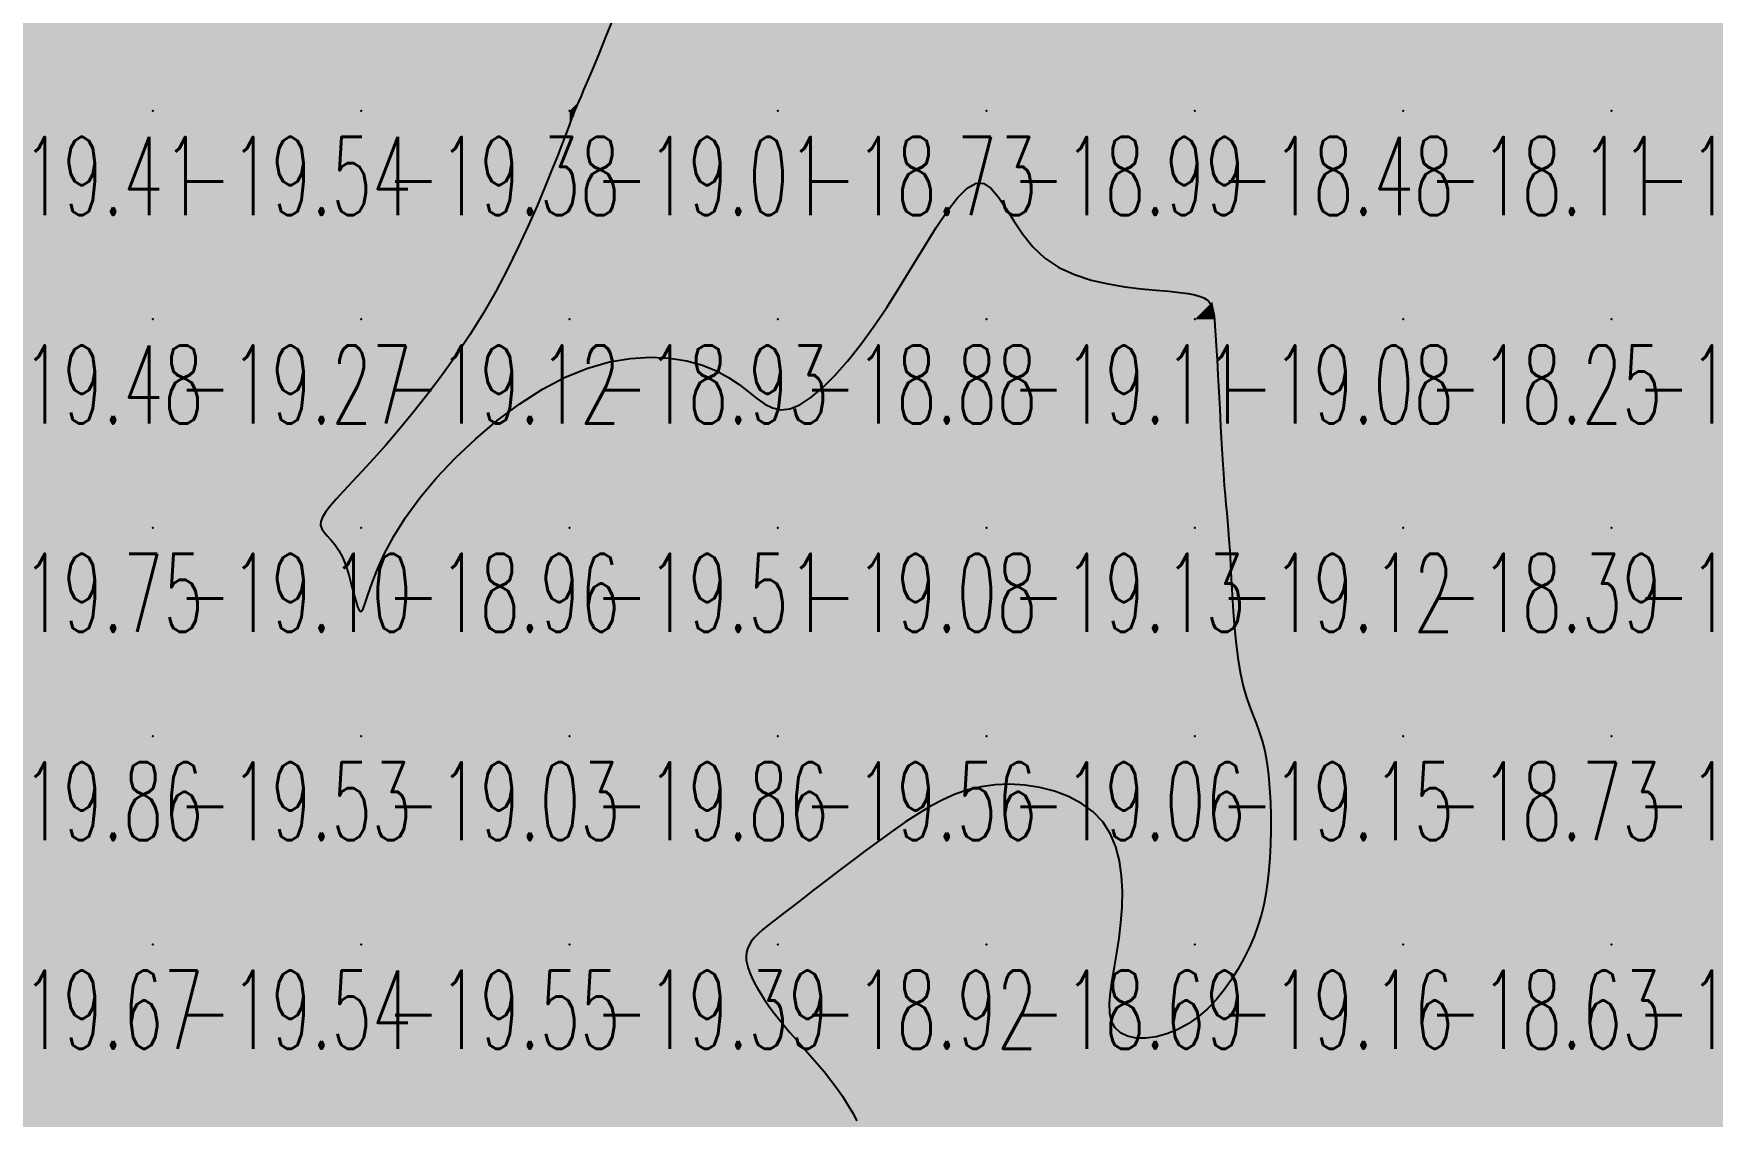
# Model space of a CAD drawing. Header units: millimetres. Extents: x 88261 to 90953, y 390274 to 392322.
# Drawn here: x 89394.5 to 89475.1, y 390839 to 390890.9 of the extents above; entities that cross this region are included whole.
import ezdxf
from ezdxf.enums import TextEntityAlignment as Align

# ---------------------------------------------------------------- set-up
doc = ezdxf.new("R2010")
doc.units = ezdxf.units.MM
doc.header["$LTSCALE"] = 25
for name, color, linetype in [('CN_03_00', 7, 'Continuous'), ('COTEAlt', 7, 'Continuous'), ('TN_COLORIAGE', 7, 'Continuous')]:
    doc.layers.add(name, color=color, linetype=linetype)
doc.styles.add('Simplex 1.0', font='Simplex.shx', dxfattribs={"width": 0.99, "height": 2.5})
doc.styles.get("Standard").update_dxf_attribs({"font": 'times.ttf'})

# ---------------------------------------------------------------- blocks, each defined once
blk = doc.blocks.new('COTE')
at = {"color": 0}
blk.add_point((0, 0), dxfattribs=at)
at = {"layer": 'COTEAlt'}
blk.add_attdef('ALT', text='', height=3.75, dxfattribs=at).set_placement((1.25, -1.25), align=Align.TOP_LEFT)

msp = doc.modelspace()

# ---------------------------------------------------------------- linework, layer by layer
at = {"layer": 'CN_03_00', "elevation": -19, "flags": 128}
msp.add_lwpolyline([(89422.329, 390891.641), (89421.962, 390890.739), (89421.63, 390889.93), (89421.344, 390889.239), (89421.11, 390888.681), (89420.926, 390888.246), (89420.784, 390887.915), (89420.677, 390887.671), (89420.599, 390887.495), (89420.543, 390887.369), (89420.502, 390887.276), (89420.469, 390887.196), (89420.437, 390887.113), (89420.4, 390887.009), (89420.35, 390886.87), (89420.28, 390886.678), (89420.183, 390886.418), (89420.053, 390886.073), (89419.882, 390885.628), (89419.663, 390885.067), (89419.39, 390884.379), (89419.064, 390883.578), (89418.687, 390882.685), (89418.261, 390881.719), (89417.787, 390880.699), (89417.268, 390879.647), (89416.705, 390878.581), (89416.1, 390877.522), (89415.457, 390876.487), (89414.786, 390875.485), (89414.099, 390874.523), (89413.408, 390873.607), (89412.724, 390872.744), (89412.06, 390871.942), (89411.428, 390871.205), (89410.838, 390870.541), (89410.303, 390869.955), (89409.825, 390869.442), (89409.408, 390868.995), (89409.053, 390868.609), (89408.763, 390868.277), (89408.542, 390867.992), (89408.39, 390867.747), (89408.312, 390867.538), (89408.306, 390867.355), (89408.363, 390867.188), (89408.471, 390867.024), (89408.618, 390866.85), (89408.792, 390866.656), (89408.98, 390866.427), (89409.17, 390866.152), (89409.35, 390865.819), (89409.511, 390865.422), (89409.652, 390864.984), (89409.777, 390864.536), (89409.888, 390864.109), (89409.989, 390863.733), (89410.081, 390863.438), (89410.168, 390863.255), (89410.252, 390863.215), (89410.34, 390863.341), (89410.444, 390863.623), (89410.582, 390864.047), (89410.771, 390864.596), (89411.028, 390865.255), (89411.369, 390866.008), (89411.811, 390866.838), (89412.372, 390867.731), (89413.061, 390868.668), (89413.866, 390869.626), (89414.767, 390870.582), (89415.745, 390871.51), (89416.781, 390872.387), (89417.856, 390873.188), (89418.949, 390873.889), (89420.043, 390874.464), (89421.119, 390874.897), (89422.166, 390875.192), (89423.175, 390875.363), (89424.135, 390875.421), (89425.038, 390875.378), (89425.873, 390875.247), (89426.631, 390875.04), (89427.302, 390874.769), (89427.882, 390874.449), (89428.385, 390874.104), (89428.828, 390873.759), (89429.232, 390873.44), (89429.614, 390873.173), (89429.993, 390872.985), (89430.388, 390872.901), (89430.817, 390872.947), (89431.295, 390873.143), (89431.819, 390873.482), (89432.38, 390873.952), (89432.971, 390874.539), (89433.583, 390875.231), (89434.208, 390876.015), (89434.839, 390876.878), (89435.468, 390877.807), (89436.087, 390878.785), (89436.692, 390879.776), (89437.277, 390880.74), (89437.838, 390881.638), (89438.371, 390882.43), (89438.872, 390883.075), (89439.335, 390883.535), (89439.756, 390883.768), (89440.135, 390883.75), (89440.487, 390883.514), (89440.829, 390883.107), (89441.182, 390882.577), (89441.562, 390881.971), (89441.989, 390881.337), (89442.482, 390880.721), (89443.059, 390880.173), (89443.731, 390879.729), (89444.478, 390879.384), (89445.273, 390879.124), (89446.088, 390878.934), (89446.897, 390878.8), (89447.672, 390878.707), (89448.385, 390878.64), (89449.009, 390878.585), (89449.524, 390878.529), (89449.936, 390878.47), (89450.258, 390878.407), (89450.503, 390878.341), (89450.684, 390878.271), (89450.815, 390878.196), (89450.909, 390878.117), (89450.979, 390878.034), (89451.035, 390877.943), (89451.083, 390877.832), (89451.123, 390877.688), (89451.158, 390877.495), (89451.19, 390877.239), (89451.22, 390876.905), (89451.25, 390876.48), (89451.283, 390875.947), (89451.319, 390875.301), (89451.359, 390874.563), (89451.402, 390873.762), (89451.446, 390872.928), (89451.492, 390872.089), (89451.537, 390871.276), (89451.582, 390870.516), (89451.626, 390869.84), (89451.667, 390869.266), (89451.707, 390868.779), (89451.745, 390868.349), (89451.782, 390867.951), (89451.818, 390867.558), (89451.854, 390867.142), (89451.889, 390866.677), (89451.925, 390866.135), (89451.961, 390865.498), (89452.001, 390864.783), (89452.046, 390864.013), (89452.099, 390863.214), (89452.163, 390862.411), (89452.24, 390861.628), (89452.333, 390860.89), (89452.444, 390860.222), (89452.575, 390859.641), (89452.721, 390859.134), (89452.877, 390858.682), (89453.036, 390858.263), (89453.195, 390857.859), (89453.347, 390857.448), (89453.487, 390857.011), (89453.608, 390856.527), (89453.708, 390855.982), (89453.785, 390855.383), (89453.842, 390854.744), (89453.879, 390854.078), (89453.897, 390853.398), (89453.898, 390852.717), (89453.882, 390852.049), (89453.852, 390851.406), (89453.807, 390850.8), (89453.745, 390850.226), (89453.665, 390849.679), (89453.562, 390849.151), (89453.435, 390848.637), (89453.28, 390848.131), (89453.096, 390847.626), (89452.879, 390847.115), (89452.627, 390846.595), (89452.34, 390846.073), (89452.02, 390845.559), (89451.666, 390845.061), (89451.28, 390844.589), (89450.863, 390844.154), (89450.415, 390843.763), (89449.936, 390843.428), (89449.431, 390843.155), (89448.913, 390842.949), (89448.397, 390842.811), (89447.901, 390842.745), (89447.439, 390842.752), (89447.029, 390842.834), (89446.686, 390842.995), (89446.426, 390843.235), (89446.26, 390843.556), (89446.178, 390843.953), (89446.166, 390844.418), (89446.208, 390844.946), (89446.289, 390845.53), (89446.394, 390846.162), (89446.509, 390846.837), (89446.617, 390847.547), (89446.705, 390848.285), (89446.762, 390849.038), (89446.776, 390849.792), (89446.737, 390850.536), (89446.634, 390851.253), (89446.456, 390851.932), (89446.192, 390852.559), (89445.832, 390853.119), (89445.37, 390853.603), (89444.818, 390854.009), (89444.196, 390854.339), (89443.521, 390854.594), (89442.813, 390854.776), (89442.088, 390854.888), (89441.366, 390854.929), (89440.665, 390854.903), (89439.999, 390854.811), (89439.363, 390854.657), (89438.751, 390854.446), (89438.154, 390854.182), (89437.565, 390853.871), (89436.975, 390853.516), (89436.377, 390853.122), (89435.763, 390852.694), (89435.128, 390852.237), (89434.479, 390851.761), (89433.828, 390851.275), (89433.186, 390850.789), (89432.564, 390850.314), (89431.972, 390849.859), (89431.422, 390849.434), (89430.924, 390849.05), (89430.486, 390848.714), (89430.108, 390848.421), (89429.785, 390848.165), (89429.514, 390847.94), (89429.289, 390847.738), (89429.108, 390847.554), (89428.967, 390847.38), (89428.86, 390847.211), (89428.785, 390847.039), (89428.739, 390846.864), (89428.722, 390846.683), (89428.731, 390846.496), (89428.765, 390846.301), (89428.821, 390846.097), (89428.9, 390845.882), (89428.998, 390845.656), (89429.115, 390845.417), (89429.251, 390845.166), (89429.407, 390844.901), (89429.585, 390844.622), (89429.784, 390844.33), (89430.007, 390844.025), (89430.253, 390843.705), (89430.524, 390843.371), (89430.82, 390843.023), (89431.136, 390842.663), (89431.464, 390842.293), (89431.798, 390841.914), (89432.133, 390841.529), (89432.461, 390841.139), (89432.775, 390840.746), (89433.071, 390840.353), (89433.341, 390839.961), (89433.59, 390839.568), (89433.819, 390839.173), (89434.033, 390838.775)], dxfattribs=at)
at = {"layer": 'TN_COLORIAGE', "color": 213}
for points in [[(89390.249, 390887.239, -19.43), (89400.249, 390887.239, -19.43), (89400.249, 390897.239, -19.43)], [(89390.249, 390897.239, -19.43), (89390.249, 390887.239, -19.43), (89400.249, 390897.239, -19.43)], [(89400.249, 390887.239, -19), (89409.371, 390896.361, -19), (89400.249, 390897.239, -19), (89409.169, 390897.239, -19)], [(89410.249, 390887.239, -19.084), (89420.249, 390887.239, -19.084), (89420.249, 390897.239, -19.084)], [(89410.249, 390887.239, -19), (89410.249, 390896.038, -19), (89420.249, 390897.239, -19), (89414.086, 390897.239, -19)], [(89420.249, 390897.239, -19), (89424.617, 390897.239, -19), (89420.249, 390887.239, -19), (89420.748, 390887.738, -19)], [(89400.249, 390887.239, -19), (89409.371, 390896.361, -19), (89410.249, 390887.239, -19), (89410.249, 390896.038, -19)], [(89420.454, 390887.239, -19.006), (89420.748, 390887.738, -19.006), (89420.249, 390887.239, -19.006)], [(89390.249, 390877.239, -19.541), (89400.249, 390877.239, -19.541), (89400.249, 390887.239, -19.541)], [(89390.249, 390887.239, -19.541), (89390.249, 390877.239, -19.541), (89400.249, 390887.239, -19.541)], [(89400.249, 390877.239, -19.381), (89410.249, 390877.239, -19.381), (89410.249, 390887.239, -19.381)], [(89400.249, 390887.239, -19.381), (89400.249, 390877.239, -19.381), (89410.249, 390887.239, -19.381)], [(89410.249, 390877.239, -19), (89416.526, 390877.239, -19), (89420.249, 390887.239, -19), (89420.249, 390886.481, -19)], [(89410.249, 390887.239, -19.006), (89410.249, 390877.239, -19.006), (89420.249, 390887.239, -19.006)], [(89420.454, 390887.239, -19.006), (89420.249, 390886.481, -19.006), (89420.249, 390887.239, -19.006)], [(89435.578, 390877.239, -19.107), (89440.249, 390886.604, -19.107), (89440.249, 390877.239, -19.107)], [(89441.964, 390878.955, -19.107), (89440.249, 390886.604, -19.107), (89440.249, 390877.239, -19.107)], [(89440.249, 390877.239, -19), (89441.964, 390878.955, -19), (89450.249, 390877.239, -19), (89450.249, 390878.617, -19)], [(89451.096, 390878.087, -19.083), (89450.249, 390878.617, -19.083), (89450.249, 390877.239, -19.083)], [(89451.096, 390878.087, -19.083), (89451.238, 390877.239, -19.083), (89450.249, 390877.239, -19.083)], [(89390.249, 390867.239, -19.274), (89400.249, 390867.239, -19.274), (89400.249, 390877.239, -19.274)], [(89390.249, 390877.239, -19.274), (89390.249, 390867.239, -19.274), (89400.249, 390877.239, -19.274)], [(89410.249, 390877.239, -19), (89410.249, 390869.692, -19), (89400.249, 390867.239, -19), (89407.509, 390867.239, -19)], [(89400.249, 390877.239, -19.116), (89400.249, 390867.239, -19.116), (89410.249, 390877.239, -19.116)], [(89416.526, 390877.239, -19.116), (89410.249, 390869.692, -19.116), (89410.249, 390877.239, -19.116)], [(89430.249, 390867.239, -19.107), (89440.249, 390867.239, -19.107), (89440.249, 390877.239, -19.107)], [(89440.249, 390877.239, -19), (89435.578, 390877.239, -19), (89430.249, 390867.239, -19), (89430.249, 390871.28, -19)], [(89440.249, 390867.239, -19.083), (89450.249, 390867.239, -19.083), (89450.249, 390877.239, -19.083)], [(89440.249, 390877.239, -19.083), (89440.249, 390867.239, -19.083), (89450.249, 390877.239, -19.083)], [(89450.249, 390867.239, -19), (89451.649, 390868.64, -19), (89450.249, 390877.239, -19), (89451.238, 390877.239, -19)], [(89420.249, 390876.057, -19.514), (89410.933, 390867.239, -19.514), (89420.249, 390867.239, -19.514)], [(89428.329, 390875.32, -19.514), (89420.249, 390876.057, -19.514), (89420.249, 390867.239, -19.514)], [(89420.249, 390867.239, -19), (89428.329, 390875.32, -19), (89430.249, 390867.239, -19), (89430.249, 390871.28, -19)], [(89451.649, 390868.64, -19.122), (89451.919, 390867.239, -19.122), (89450.249, 390867.239, -19.122)], [(89390.249, 390857.239, -19.1), (89400.249, 390857.239, -19.1), (89400.249, 390867.239, -19.1)], [(89390.249, 390867.239, -19.1), (89390.249, 390857.239, -19.1), (89400.249, 390867.239, -19.1)], [(89400.249, 390857.239, -19), (89409.586, 390866.576, -19), (89400.249, 390867.239, -19), (89407.509, 390867.239, -19)], [(89400.249, 390857.239, -19), (89409.586, 390866.576, -19), (89410.249, 390857.239, -19), (89410.249, 390861.369, -19)], [(89410.249, 390857.239, -19.514), (89420.249, 390857.239, -19.514), (89420.249, 390867.239, -19.514)], [(89420.249, 390867.239, -19), (89410.933, 390867.239, -19), (89410.249, 390857.239, -19), (89410.249, 390861.369, -19)], [(89420.249, 390857.239, -19.083), (89430.249, 390857.239, -19.083), (89430.249, 390867.239, -19.083)], [(89420.249, 390867.239, -19.083), (89420.249, 390857.239, -19.083), (89430.249, 390867.239, -19.083)], [(89430.249, 390857.239, -19.128), (89440.249, 390857.239, -19.128), (89440.249, 390867.239, -19.128)], [(89430.249, 390867.239, -19.128), (89430.249, 390857.239, -19.128), (89440.249, 390867.239, -19.128)], [(89440.249, 390857.239, -19.122), (89450.249, 390857.239, -19.122), (89450.249, 390867.239, -19.122)], [(89440.249, 390867.239, -19.122), (89440.249, 390857.239, -19.122), (89450.249, 390867.239, -19.122)], [(89450.249, 390857.239, -19), (89452.222, 390859.213, -19), (89450.249, 390867.239, -19), (89451.919, 390867.239, -19)], [(89452.222, 390859.213, -19.15), (89453.857, 390857.239, -19.15), (89450.249, 390857.239, -19.15)], [(89390.249, 390847.239, -19.532), (89400.249, 390847.239, -19.532), (89400.249, 390857.239, -19.532)], [(89390.249, 390857.239, -19.532), (89390.249, 390847.239, -19.532), (89400.249, 390857.239, -19.532)], [(89400.249, 390847.239, -19.027), (89410.249, 390847.239, -19.027), (89410.249, 390857.239, -19.027)], [(89400.249, 390857.239, -19.027), (89400.249, 390847.239, -19.027), (89410.249, 390857.239, -19.027)], [(89410.249, 390847.239, -19.863), (89420.249, 390847.239, -19.863), (89420.249, 390857.239, -19.863)], [(89410.249, 390857.239, -19.863), (89410.249, 390847.239, -19.863), (89420.249, 390857.239, -19.863)], [(89430.249, 390857.239, -19), (89430.249, 390848.513, -19), (89420.249, 390847.239, -19), (89428.527, 390847.239, -19)], [(89420.249, 390857.239, -19.562), (89420.249, 390847.239, -19.562), (89430.249, 390857.239, -19.562)], [(89430.249, 390857.239, -19), (89430.249, 390848.513, -19), (89440.249, 390857.239, -19), (89436.02, 390853.01, -19)], [(89440.249, 390855.61, -19.06), (89436.02, 390853.01, -19.06), (89440.249, 390857.239, -19.06)], [(89450.249, 390857.239, -19), (89446.976, 390853.967, -19), (89440.249, 390857.239, -19), (89440.249, 390855.61, -19)], [(89450.249, 390847.239, -19), (89446.84, 390847.239, -19), (89450.249, 390857.239, -19), (89446.976, 390853.967, -19)], [(89450.249, 390847.239, -19), (89453.999, 390850.99, -19), (89450.249, 390857.239, -19), (89453.857, 390857.239, -19)], [(89453.256, 390847.239, -19.16), (89453.999, 390850.99, -19.16), (89450.249, 390847.239, -19.16)], [(89390.249, 390837.239, -19.539), (89400.249, 390837.239, -19.539), (89400.249, 390847.239, -19.539)], [(89390.249, 390847.239, -19.539), (89390.249, 390837.239, -19.539), (89400.249, 390847.239, -19.539)], [(89400.249, 390837.239, -19.547), (89410.249, 390837.239, -19.547), (89410.249, 390847.239, -19.547)], [(89400.249, 390847.239, -19.547), (89400.249, 390837.239, -19.547), (89410.249, 390847.239, -19.547)], [(89410.249, 390837.239, -19.394), (89420.249, 390837.239, -19.394), (89420.249, 390847.239, -19.394)], [(89410.249, 390847.239, -19.394), (89410.249, 390837.239, -19.394), (89420.249, 390847.239, -19.394)], [(89420.249, 390837.239, -19), (89428.803, 390845.793, -19), (89420.249, 390847.239, -19), (89428.527, 390847.239, -19)], [(89450.249, 390842.742, -19.16), (89445.366, 390842.357, -19.16), (89450.249, 390847.239, -19.16)], [(89446.84, 390847.239, -19.16), (89445.366, 390842.357, -19.16), (89450.249, 390847.239, -19.16)], [(89453.256, 390847.239, -19.16), (89450.249, 390842.742, -19.16), (89450.249, 390847.239, -19.16)], [(89420.249, 390837.239, -19), (89428.803, 390845.793, -19), (89430.249, 390837.239, -19), (89430.249, 390843.524, -19)], [(89433.349, 390840.339, -19.139), (89430.249, 390843.524, -19.139), (89430.249, 390837.239, -19.139)], [(89433.349, 390840.339, -19.139), (89434.781, 390837.239, -19.139), (89430.249, 390837.239, -19.139)]]:
    msp.add_solid(points, dxfattribs=at)
at = {"layer": 'TN_COLORIAGE', "color": 203}
for points in [[(89420.748, 390887.738, -18.73), (89420.454, 390887.239, -18.73), (89430.249, 390897.239, -18.73), (89430.249, 390887.239, -18.73)], [(89420.748, 390887.738, -18.892), (89424.617, 390897.239, -18.892), (89430.249, 390897.239, -18.892)], [(89430.249, 390887.239, -18.726), (89440.249, 390887.239, -18.726), (89440.249, 390897.239, -18.726)], [(89430.249, 390897.239, -18.726), (89430.249, 390887.239, -18.726), (89440.249, 390897.239, -18.726)], [(89440.249, 390887.239, -18.847), (89450.249, 390887.239, -18.847), (89450.249, 390897.239, -18.847)], [(89440.249, 390897.239, -18.847), (89440.249, 390887.239, -18.847), (89450.249, 390897.239, -18.847)], [(89450.249, 390887.239, -18.187), (89460.249, 390887.239, -18.187), (89460.249, 390897.239, -18.187)], [(89450.249, 390897.239, -18.187), (89450.249, 390887.239, -18.187), (89460.249, 390897.239, -18.187)], [(89460.249, 390897.239, -18), (89470.233, 390897.239, -18), (89460.249, 390887.239, -18), (89470.221, 390897.212, -18)], [(89470.249, 390887.239, -18), (89470.249, 390897.225, -18), (89460.249, 390887.239, -18), (89470.221, 390897.212, -18)], [(89470.249, 390887.239, -18.351), (89480.249, 390887.239, -18.351), (89480.249, 390897.239, -18.351)], [(89480.249, 390897.239, -18), (89470.257, 390897.239, -18), (89470.249, 390887.239, -18), (89470.249, 390897.225, -18)], [(89420.249, 390877.239, -18.73), (89430.249, 390877.239, -18.73), (89430.249, 390887.239, -18.73)], [(89420.249, 390886.481, -18.73), (89420.454, 390887.239, -18.73), (89420.249, 390877.239, -18.73), (89430.249, 390887.239, -18.73)], [(89440.249, 390886.604, -18.878), (89435.578, 390877.239, -18.878), (89440.249, 390887.239, -18.878), (89430.249, 390877.239, -18.878)], [(89430.249, 390887.239, -18.993), (89430.249, 390877.239, -18.993), (89440.249, 390887.239, -18.993)], [(89440.249, 390886.604, -18.483), (89441.964, 390878.955, -18.483), (89440.249, 390887.239, -18.483), (89450.249, 390887.239, -18.483)], [(89450.249, 390878.617, -18.483), (89441.964, 390878.955, -18.483), (89450.249, 390887.239, -18.483)], [(89450.249, 390878.617, -18.108), (89451.096, 390878.087, -18.108), (89450.249, 390887.239, -18.108), (89460.249, 390887.239, -18.108)], [(89451.238, 390877.239, -18.108), (89451.096, 390878.087, -18.108), (89460.249, 390877.239, -18.108), (89460.249, 390887.239, -18.108)], [(89460.249, 390877.239, -18.21), (89470.249, 390877.239, -18.21), (89470.249, 390887.239, -18.21)], [(89460.249, 390887.239, -18.21), (89460.249, 390877.239, -18.21), (89470.249, 390887.239, -18.21)], [(89470.249, 390877.239, -18.424), (89480.249, 390877.239, -18.424), (89480.249, 390887.239, -18.424)], [(89470.249, 390887.239, -18.424), (89470.249, 390877.239, -18.424), (89480.249, 390887.239, -18.424)], [(89420.249, 390886.481, -18.931), (89416.526, 390877.239, -18.931), (89420.249, 390877.239, -18.931)], [(89410.933, 390867.239, -18.931), (89420.249, 390876.057, -18.931), (89410.249, 390867.239, -18.931), (89420.249, 390877.239, -18.931)], [(89410.249, 390869.692, -18.931), (89416.526, 390877.239, -18.931), (89410.249, 390867.239, -18.931), (89420.249, 390877.239, -18.931)], [(89420.249, 390876.057, -18.878), (89428.329, 390875.32, -18.878), (89420.249, 390877.239, -18.878), (89430.249, 390877.239, -18.878)], [(89430.249, 390871.28, -18.878), (89428.329, 390875.32, -18.878), (89430.249, 390877.239, -18.878)], [(89430.249, 390871.28, -18.878), (89435.578, 390877.239, -18.878), (89430.249, 390877.239, -18.878)], [(89451.238, 390877.239, -18.248), (89451.649, 390868.64, -18.248), (89460.249, 390877.239, -18.248)], [(89451.919, 390867.239, -18.248), (89451.649, 390868.64, -18.248), (89460.249, 390867.239, -18.248), (89460.249, 390877.239, -18.248)], [(89460.249, 390867.239, -18.466), (89470.249, 390867.239, -18.466), (89470.249, 390877.239, -18.466)], [(89460.249, 390877.239, -18.466), (89460.249, 390867.239, -18.466), (89470.249, 390877.239, -18.466)], [(89470.249, 390867.239, -18.518), (89480.249, 390867.239, -18.518), (89480.249, 390877.239, -18.518)], [(89470.249, 390877.239, -18.518), (89470.249, 390867.239, -18.518), (89480.249, 390877.239, -18.518)], [(89407.509, 390867.239, -18.962), (89410.249, 390869.692, -18.962), (89410.249, 390867.239, -18.962)], [(89407.509, 390867.239, -18.962), (89409.586, 390866.576, -18.962), (89410.249, 390867.239, -18.962)], [(89410.249, 390861.369, -18.962), (89409.586, 390866.576, -18.962), (89410.249, 390867.239, -18.962)], [(89410.249, 390861.369, -18.962), (89410.933, 390867.239, -18.962), (89410.249, 390867.239, -18.962)], [(89451.919, 390867.239, -18.389), (89452.222, 390859.213, -18.389), (89460.249, 390867.239, -18.389)], [(89453.857, 390857.239, -18.389), (89452.222, 390859.213, -18.389), (89460.249, 390857.239, -18.389), (89460.249, 390867.239, -18.389)], [(89460.249, 390857.239, -18.64), (89470.249, 390857.239, -18.64), (89470.249, 390867.239, -18.64)], [(89460.249, 390867.239, -18.64), (89460.249, 390857.239, -18.64), (89470.249, 390867.239, -18.64)], [(89470.249, 390857.239, -18.601), (89480.249, 390857.239, -18.601), (89480.249, 390867.239, -18.601)], [(89470.249, 390867.239, -18.601), (89470.249, 390857.239, -18.601), (89480.249, 390867.239, -18.601)], [(89453.999, 390850.99, -18.629), (89453.256, 390847.239, -18.629), (89460.249, 390857.239, -18.629), (89460.249, 390847.239, -18.629)], [(89453.857, 390857.239, -18.734), (89453.999, 390850.99, -18.734), (89460.249, 390857.239, -18.734)], [(89460.249, 390847.239, -18.305), (89470.249, 390847.239, -18.305), (89470.249, 390857.239, -18.305)], [(89460.249, 390857.239, -18.305), (89460.249, 390847.239, -18.305), (89470.249, 390857.239, -18.305)], [(89470.249, 390847.239, -18.564), (89480.249, 390847.239, -18.564), (89480.249, 390857.239, -18.564)], [(89470.249, 390857.239, -18.564), (89470.249, 390847.239, -18.564), (89480.249, 390857.239, -18.564)], [(89436.02, 390853.01, -18.691), (89440.249, 390855.61, -18.691), (89430.249, 390847.239, -18.691), (89440.249, 390847.239, -18.691)], [(89440.249, 390855.61, -18.691), (89446.976, 390853.967, -18.691), (89440.249, 390847.239, -18.691)], [(89446.976, 390853.967, -18.691), (89446.84, 390847.239, -18.691), (89440.249, 390847.239, -18.691)], [(89436.02, 390853.01, -18.918), (89430.249, 390848.513, -18.918), (89430.249, 390847.239, -18.918)], [(89428.527, 390847.239, -18.918), (89430.249, 390848.513, -18.918), (89430.249, 390847.239, -18.918)], [(89428.527, 390847.239, -18.918), (89428.803, 390845.793, -18.918), (89430.249, 390847.239, -18.918)], [(89430.249, 390843.524, -18.918), (89428.803, 390845.793, -18.918), (89430.249, 390847.239, -18.918)], [(89430.249, 390843.524, -18.691), (89433.349, 390840.339, -18.691), (89430.249, 390847.239, -18.691), (89440.249, 390847.239, -18.691)], [(89434.781, 390837.239, -18.691), (89433.349, 390840.339, -18.691), (89440.249, 390837.239, -18.691), (89440.249, 390847.239, -18.691)], [(89445.366, 390842.357, -18.691), (89446.84, 390847.239, -18.691), (89440.249, 390837.239, -18.691), (89440.249, 390847.239, -18.691)], [(89450.249, 390837.239, -18.629), (89460.249, 390837.239, -18.629), (89460.249, 390847.239, -18.629)], [(89450.249, 390842.742, -18.629), (89453.256, 390847.239, -18.629), (89450.249, 390837.239, -18.629), (89460.249, 390847.239, -18.629)], [(89460.249, 390837.239, -18.631), (89470.249, 390837.239, -18.631), (89470.249, 390847.239, -18.631)], [(89460.249, 390847.239, -18.631), (89460.249, 390837.239, -18.631), (89470.249, 390847.239, -18.631)], [(89470.249, 390837.239, -18.328), (89480.249, 390837.239, -18.328), (89480.249, 390847.239, -18.328)], [(89470.249, 390847.239, -18.328), (89470.249, 390837.239, -18.328), (89480.249, 390847.239, -18.328)], [(89445.366, 390842.357, -18.805), (89450.249, 390842.742, -18.805), (89440.249, 390837.239, -18.805), (89450.249, 390837.239, -18.805)]]:
    msp.add_solid(points, dxfattribs=at)

# ---------------------------------------------------------------- block references
at = {"layer": 'COTEAlt'}
ref = msp.add_blockref('COTE', (89390.249, 390887.239), dxfattribs=at)
ref.add_attrib('ALT', '-19.41', dxfattribs={"height": 3.75, "style": 'Simplex 1.0', "width": 0.6}).set_placement((89391.499, 390885.989), align=Align.TOP_LEFT)
ref = msp.add_blockref('COTE', (89400.249, 390887.239), dxfattribs=at)
ref.add_attrib('ALT', '-19.54', dxfattribs={"height": 3.75, "style": 'Simplex 1.0', "width": 0.6}).set_placement((89401.499, 390885.989), align=Align.TOP_LEFT)
ref = msp.add_blockref('COTE', (89410.249, 390887.239), dxfattribs=at)
ref.add_attrib('ALT', '-19.38', dxfattribs={"height": 3.75, "style": 'Simplex 1.0', "width": 0.6}).set_placement((89411.499, 390885.989), align=Align.TOP_LEFT)
ref = msp.add_blockref('COTE', (89420.249, 390887.239), dxfattribs=at)
ref.add_attrib('ALT', '-19.01', dxfattribs={"height": 3.75, "style": 'Simplex 1.0', "width": 0.6}).set_placement((89421.499, 390885.989), align=Align.TOP_LEFT)
ref = msp.add_blockref('COTE', (89430.249, 390887.239), dxfattribs=at)
ref.add_attrib('ALT', '-18.73', dxfattribs={"height": 3.75, "style": 'Simplex 1.0', "width": 0.6}).set_placement((89431.499, 390885.989), align=Align.TOP_LEFT)
ref = msp.add_blockref('COTE', (89440.249, 390887.239), dxfattribs=at)
ref.add_attrib('ALT', '-18.99', dxfattribs={"height": 3.75, "style": 'Simplex 1.0', "width": 0.6}).set_placement((89441.499, 390885.989), align=Align.TOP_LEFT)
ref = msp.add_blockref('COTE', (89450.249, 390887.239), dxfattribs=at)
ref.add_attrib('ALT', '-18.48', dxfattribs={"height": 3.75, "style": 'Simplex 1.0', "width": 0.6}).set_placement((89451.499, 390885.989), align=Align.TOP_LEFT)
ref = msp.add_blockref('COTE', (89460.249, 390887.239), dxfattribs=at)
ref.add_attrib('ALT', '-18.11', dxfattribs={"height": 3.75, "style": 'Simplex 1.0', "width": 0.6}).set_placement((89461.499, 390885.989), align=Align.TOP_LEFT)
ref = msp.add_blockref('COTE', (89470.249, 390887.239), dxfattribs=at)
ref.add_attrib('ALT', '-18.21', dxfattribs={"height": 3.75, "style": 'Simplex 1.0', "width": 0.6}).set_placement((89471.499, 390885.989), align=Align.TOP_LEFT)
ref = msp.add_blockref('COTE', (89390.249, 390877.239), dxfattribs=at)
ref.add_attrib('ALT', '-19.48', dxfattribs={"height": 3.75, "style": 'Simplex 1.0', "width": 0.6}).set_placement((89391.499, 390875.989), align=Align.TOP_LEFT)
ref = msp.add_blockref('COTE', (89400.249, 390877.239), dxfattribs=at)
ref.add_attrib('ALT', '-19.27', dxfattribs={"height": 3.75, "style": 'Simplex 1.0', "width": 0.6}).set_placement((89401.499, 390875.989), align=Align.TOP_LEFT)
ref = msp.add_blockref('COTE', (89410.249, 390877.239), dxfattribs=at)
ref.add_attrib('ALT', '-19.12', dxfattribs={"height": 3.75, "style": 'Simplex 1.0', "width": 0.6}).set_placement((89411.499, 390875.989), align=Align.TOP_LEFT)
ref = msp.add_blockref('COTE', (89420.249, 390877.239), dxfattribs=at)
ref.add_attrib('ALT', '-18.93', dxfattribs={"height": 3.75, "style": 'Simplex 1.0', "width": 0.6}).set_placement((89421.499, 390875.989), align=Align.TOP_LEFT)
ref = msp.add_blockref('COTE', (89430.249, 390877.239), dxfattribs=at)
ref.add_attrib('ALT', '-18.88', dxfattribs={"height": 3.75, "style": 'Simplex 1.0', "width": 0.6}).set_placement((89431.499, 390875.989), align=Align.TOP_LEFT)
ref = msp.add_blockref('COTE', (89440.249, 390877.239), dxfattribs=at)
ref.add_attrib('ALT', '-19.11', dxfattribs={"height": 3.75, "style": 'Simplex 1.0', "width": 0.6}).set_placement((89441.499, 390875.989), align=Align.TOP_LEFT)
ref = msp.add_blockref('COTE', (89450.249, 390877.239), dxfattribs=at)
ref.add_attrib('ALT', '-19.08', dxfattribs={"height": 3.75, "style": 'Simplex 1.0', "width": 0.6}).set_placement((89451.499, 390875.989), align=Align.TOP_LEFT)
ref = msp.add_blockref('COTE', (89460.249, 390877.239), dxfattribs=at)
ref.add_attrib('ALT', '-18.25', dxfattribs={"height": 3.75, "style": 'Simplex 1.0', "width": 0.6}).set_placement((89461.499, 390875.989), align=Align.TOP_LEFT)
ref = msp.add_blockref('COTE', (89470.249, 390877.239), dxfattribs=at)
ref.add_attrib('ALT', '-18.47', dxfattribs={"height": 3.75, "style": 'Simplex 1.0', "width": 0.6}).set_placement((89471.499, 390875.989), align=Align.TOP_LEFT)
ref = msp.add_blockref('COTE', (89390.249, 390867.239), dxfattribs=at)
ref.add_attrib('ALT', '-19.75', dxfattribs={"height": 3.75, "style": 'Simplex 1.0', "width": 0.6}).set_placement((89391.499, 390865.989), align=Align.TOP_LEFT)
ref = msp.add_blockref('COTE', (89400.249, 390867.239), dxfattribs=at)
ref.add_attrib('ALT', '-19.10', dxfattribs={"height": 3.75, "style": 'Simplex 1.0', "width": 0.6}).set_placement((89401.499, 390865.989), align=Align.TOP_LEFT)
ref = msp.add_blockref('COTE', (89410.249, 390867.239), dxfattribs=at)
ref.add_attrib('ALT', '-18.96', dxfattribs={"height": 3.75, "style": 'Simplex 1.0', "width": 0.6}).set_placement((89411.499, 390865.989), align=Align.TOP_LEFT)
ref = msp.add_blockref('COTE', (89420.249, 390867.239), dxfattribs=at)
ref.add_attrib('ALT', '-19.51', dxfattribs={"height": 3.75, "style": 'Simplex 1.0', "width": 0.6}).set_placement((89421.499, 390865.989), align=Align.TOP_LEFT)
ref = msp.add_blockref('COTE', (89430.249, 390867.239), dxfattribs=at)
ref.add_attrib('ALT', '-19.08', dxfattribs={"height": 3.75, "style": 'Simplex 1.0', "width": 0.6}).set_placement((89431.499, 390865.989), align=Align.TOP_LEFT)
ref = msp.add_blockref('COTE', (89440.249, 390867.239), dxfattribs=at)
ref.add_attrib('ALT', '-19.13', dxfattribs={"height": 3.75, "style": 'Simplex 1.0', "width": 0.6}).set_placement((89441.499, 390865.989), align=Align.TOP_LEFT)
ref = msp.add_blockref('COTE', (89450.249, 390867.239), dxfattribs=at)
ref.add_attrib('ALT', '-19.12', dxfattribs={"height": 3.75, "style": 'Simplex 1.0', "width": 0.6}).set_placement((89451.499, 390865.989), align=Align.TOP_LEFT)
ref = msp.add_blockref('COTE', (89460.249, 390867.239), dxfattribs=at)
ref.add_attrib('ALT', '-18.39', dxfattribs={"height": 3.75, "style": 'Simplex 1.0', "width": 0.6}).set_placement((89461.499, 390865.989), align=Align.TOP_LEFT)
ref = msp.add_blockref('COTE', (89470.249, 390867.239), dxfattribs=at)
ref.add_attrib('ALT', '-18.64', dxfattribs={"height": 3.75, "style": 'Simplex 1.0', "width": 0.6}).set_placement((89471.499, 390865.989), align=Align.TOP_LEFT)
ref = msp.add_blockref('COTE', (89390.249, 390857.239), dxfattribs=at)
ref.add_attrib('ALT', '-19.86', dxfattribs={"height": 3.75, "style": 'Simplex 1.0', "width": 0.6}).set_placement((89391.499, 390855.989), align=Align.TOP_LEFT)
ref = msp.add_blockref('COTE', (89400.249, 390857.239), dxfattribs=at)
ref.add_attrib('ALT', '-19.53', dxfattribs={"height": 3.75, "style": 'Simplex 1.0', "width": 0.6}).set_placement((89401.499, 390855.989), align=Align.TOP_LEFT)
ref = msp.add_blockref('COTE', (89410.249, 390857.239), dxfattribs=at)
ref.add_attrib('ALT', '-19.03', dxfattribs={"height": 3.75, "style": 'Simplex 1.0', "width": 0.6}).set_placement((89411.499, 390855.989), align=Align.TOP_LEFT)
ref = msp.add_blockref('COTE', (89420.249, 390857.239), dxfattribs=at)
ref.add_attrib('ALT', '-19.86', dxfattribs={"height": 3.75, "style": 'Simplex 1.0', "width": 0.6}).set_placement((89421.499, 390855.989), align=Align.TOP_LEFT)
ref = msp.add_blockref('COTE', (89430.249, 390857.239), dxfattribs=at)
ref.add_attrib('ALT', '-19.56', dxfattribs={"height": 3.75, "style": 'Simplex 1.0', "width": 0.6}).set_placement((89431.499, 390855.989), align=Align.TOP_LEFT)
ref = msp.add_blockref('COTE', (89440.249, 390857.239), dxfattribs=at)
ref.add_attrib('ALT', '-19.06', dxfattribs={"height": 3.75, "style": 'Simplex 1.0', "width": 0.6}).set_placement((89441.499, 390855.989), align=Align.TOP_LEFT)
ref = msp.add_blockref('COTE', (89450.249, 390857.239), dxfattribs=at)
ref.add_attrib('ALT', '-19.15', dxfattribs={"height": 3.75, "style": 'Simplex 1.0', "width": 0.6}).set_placement((89451.499, 390855.989), align=Align.TOP_LEFT)
ref = msp.add_blockref('COTE', (89460.249, 390857.239), dxfattribs=at)
ref.add_attrib('ALT', '-18.73', dxfattribs={"height": 3.75, "style": 'Simplex 1.0', "width": 0.6}).set_placement((89461.499, 390855.989), align=Align.TOP_LEFT)
ref = msp.add_blockref('COTE', (89470.249, 390857.239), dxfattribs=at)
ref.add_attrib('ALT', '-18.31', dxfattribs={"height": 3.75, "style": 'Simplex 1.0', "width": 0.6}).set_placement((89471.499, 390855.989), align=Align.TOP_LEFT)
ref = msp.add_blockref('COTE', (89390.249, 390847.239), dxfattribs=at)
ref.add_attrib('ALT', '-19.67', dxfattribs={"height": 3.75, "style": 'Simplex 1.0', "width": 0.6}).set_placement((89391.499, 390845.989), align=Align.TOP_LEFT)
ref = msp.add_blockref('COTE', (89400.249, 390847.239), dxfattribs=at)
ref.add_attrib('ALT', '-19.54', dxfattribs={"height": 3.75, "style": 'Simplex 1.0', "width": 0.6}).set_placement((89401.499, 390845.989), align=Align.TOP_LEFT)
ref = msp.add_blockref('COTE', (89410.249, 390847.239), dxfattribs=at)
ref.add_attrib('ALT', '-19.55', dxfattribs={"height": 3.75, "style": 'Simplex 1.0', "width": 0.6}).set_placement((89411.499, 390845.989), align=Align.TOP_LEFT)
ref = msp.add_blockref('COTE', (89420.249, 390847.239), dxfattribs=at)
ref.add_attrib('ALT', '-19.39', dxfattribs={"height": 3.75, "style": 'Simplex 1.0', "width": 0.6}).set_placement((89421.499, 390845.989), align=Align.TOP_LEFT)
ref = msp.add_blockref('COTE', (89430.249, 390847.239), dxfattribs=at)
ref.add_attrib('ALT', '-18.92', dxfattribs={"height": 3.75, "style": 'Simplex 1.0', "width": 0.6}).set_placement((89431.499, 390845.989), align=Align.TOP_LEFT)
ref = msp.add_blockref('COTE', (89440.249, 390847.239), dxfattribs=at)
ref.add_attrib('ALT', '-18.69', dxfattribs={"height": 3.75, "style": 'Simplex 1.0', "width": 0.6}).set_placement((89441.499, 390845.989), align=Align.TOP_LEFT)
ref = msp.add_blockref('COTE', (89450.249, 390847.239), dxfattribs=at)
ref.add_attrib('ALT', '-19.16', dxfattribs={"height": 3.75, "style": 'Simplex 1.0', "width": 0.6}).set_placement((89451.499, 390845.989), align=Align.TOP_LEFT)
ref = msp.add_blockref('COTE', (89460.249, 390847.239), dxfattribs=at)
ref.add_attrib('ALT', '-18.63', dxfattribs={"height": 3.75, "style": 'Simplex 1.0', "width": 0.6}).set_placement((89461.499, 390845.989), align=Align.TOP_LEFT)
ref = msp.add_blockref('COTE', (89470.249, 390847.239), dxfattribs=at)
ref.add_attrib('ALT', '-18.63', dxfattribs={"height": 3.75, "style": 'Simplex 1.0', "width": 0.6}).set_placement((89471.499, 390845.989), align=Align.TOP_LEFT)

doc.saveas('drawing.dxf')
